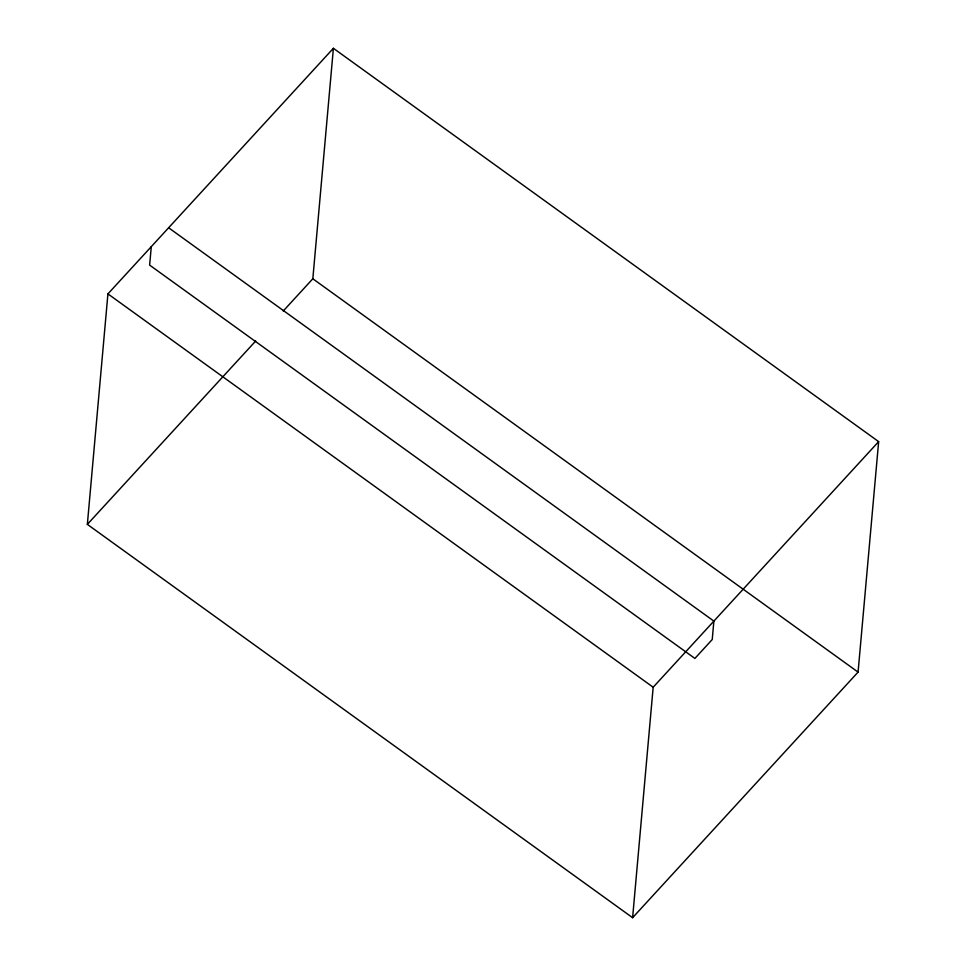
<?xml version="1.0" encoding="UTF-8"?>
<svg xmlns="http://www.w3.org/2000/svg" width="966" height="966" viewBox="0 0 966 966"><rect width="100%" height="100%" fill="white"/><g stroke="black" fill="none" stroke-linecap="round" stroke-linejoin="round"><path stroke-width="1.45" d="M87.351 524.369L107.926 293.893L333.391 48.3L878.649 441.631L858.074 672.107L632.609 917.7L87.351 524.369L255.688 341.01M151.288 246.668L149.633 265.107L694.892 658.426L712.232 639.54L713.874 621.102L168.627 227.771M283.243 311.004L312.827 278.776L333.391 48.3M632.609 917.7L653.173 687.224L878.649 441.631M312.827 278.776L858.074 672.107M107.926 293.893L653.173 687.224"/></g></svg>
